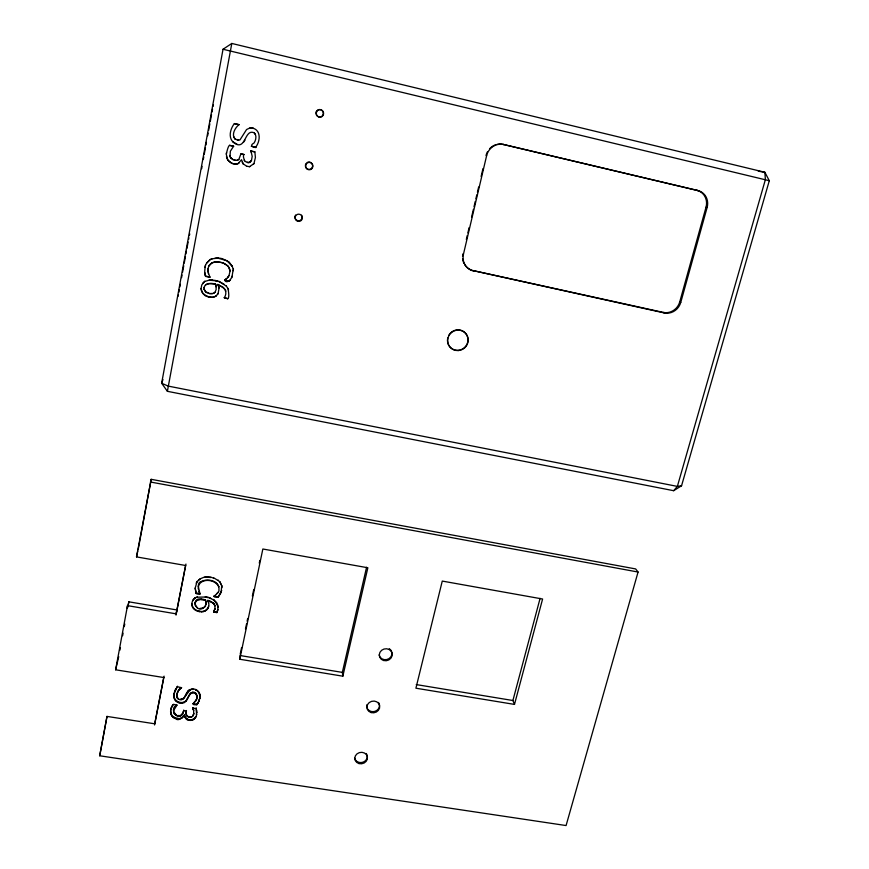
<?xml version="1.0" encoding="UTF-8"?>
<svg xmlns="http://www.w3.org/2000/svg" width="869" height="869" viewBox="0 0 869 869"><rect width="100%" height="100%" fill="white"/><g stroke="black" fill="none" stroke-linecap="round" stroke-linejoin="round"><path stroke-width="1.3" d="M183.728 710.06L183.402 711.917L183.478 711.342C179.296 724.116 167.684 708.528 176.983 705.085L173.659 710.484L173.746 709.908M229.774 155.432L230.003 156.692L230.361 151.206L233.652 146.209L229.688 145.395L233.652 146.209M206.127 602.13L205.996 604.824L205.497 599.914C186.4 593.516 198.241 619.325 206.051 604.324M204.182 287.487C204.682 282.925 211.569 282.675 215.631 284.228L216.207 289.268L215.164 292.114L213.513 293.396L209.494 293.581L205.855 292.049L204.204 289.507L204.28 287.194L204.204 289.507M239.757 659.245L262.851 549.002L367.859 567.772L342.831 676.191L239.757 659.245L239.877 656.758M205.008 267.348C206.616 259.994 203.14 274.517 205.681 276.418L209.972 277.33L207.865 271.237L208.593 266.425L211.917 262.796L215.653 261.699L223.018 262.753L228.275 266.196L230.068 270.976L228.982 275.647L227.624 277.667L228.982 275.647M208.397 273.768L208.028 268.304M196.144 583.175L197.176 581.242L195.167 588.15L196.166 593.527C205.095 597.633 192.929 583.327 201.977 581.187C207.919 578.504 218.684 580.59 218.988 588.4L218.901 589.41C220.302 593.94 208.364 597.34 218.108 597.296L221.084 592.604L221.747 585.478L221.997 587.64M198.414 585.88L198.208 588.932M193.244 715.372L193.776 713.34C193.483 720.52 182.827 716.599 186.498 710.494M197.057 695.591L196.991 696.167L195.427 693.386C187.856 689.899 188.953 702.967 182.197 703.108C177.765 703.738 173.137 699.86 173.887 695.243C173.572 700.457 179.622 704.031 184.206 702C188.855 699.958 188.769 689.595 195.492 692.821L197.057 695.591L196.872 698.089L196.937 697.525C198.089 701.663 187.682 705.041 196.807 704.781C199.425 701.283 201.293 696.08 198.892 692.006L199.957 696.742L200.022 696.178M198.827 692.571C188.606 680.481 186.954 702.565 178.482 699.252C173.909 696.232 179.622 686.999 181.567 687.661L178.503 690.649L176.939 694.146M177.026 693.581L176.787 696.373M193.7 713.927L193.635 710.006L192.701 707.572L193.57 710.581L193.635 710.006M221.725 590.42L218.108 597.296M217.489 294.406L218.195 293.32L216.381 295.786L213.122 297.361L208.962 297.22L205.247 295.742L202.651 293.309L201.065 288.595L201.804 284.869L204.878 281.198L202.553 283.413M220.976 583.968L219.824 581.698L221.704 585.956M217.38 611.461L217.804 609.527L216.859 612.602L213.633 612.058L214.98 608.604L213.633 612.058M217.674 604.705L217.989 607.496L216.75 602.662L213.437 599.414L217.619 605.193M217.761 610.016L218.032 607.007M218.814 586.456L218.771 586.933C215.849 579.221 200.902 577.537 198.349 586.347M216.859 612.602L217.424 610.961M214.925 609.104L214.98 605.878L213.807 603.531L207.908 600.327L208.853 604.129C209.592 615.839 189.344 613.079 192.082 602.304L193.222 599.512L195.406 597.514L192.527 600.816M218.021 592.278L216.805 593.603M219.781 582.165L218.184 580.09M233.24 270.737C234.141 262.927 230.926 283.261 232.24 276.103M214.98 605.878L214.534 604.661M215.306 595.461L214.1 596.112L218.152 596.818M214.491 605.15L213.807 603.531M213.752 604.02L212.775 602.521M214.046 596.601L214.154 595.862M212.72 603.01L211.449 601.652M226.537 152.64C225.549 158.853 227.645 145.199 229.742 145.319M213.383 599.903L209.299 597.557M218.13 580.568L213.698 577.776M196.796 712.45L196.731 713.036L196.253 707.942L196.535 714.611L196.6 714.025C196.839 720.412 187.487 723.008 184.858 717.066C185.119 711.396 179.97 723.214 175.56 718.565C169.39 716.806 169.564 708.811 173.029 704.607M198.621 701.859L199.827 697.774L199.761 698.35M199.49 693.864L199.555 693.288M211.395 602.141L209.831 600.924M199.294 700.175L199.349 699.599M199.87 695.254L199.935 694.679M195.655 717.207L195.721 716.621C193.765 720.988 186.792 720.879 184.934 716.48M207.865 608.333L208.647 605.986M196.709 711.342L196.774 710.766M197.795 703.39L198.686 701.283M208.756 602.847L207.908 600.327M211.058 598.676L208.386 597.231M213.644 578.243L210.743 577.07L204.91 576.853L200.272 578.797L197.111 581.719M195.004 718.218L195.069 717.631M197.936 691.463L198.002 690.898M207.213 609.299L207.919 607.833M196.807 704.781L197.86 702.815M195.351 701.489L196.372 699.295L196.307 699.86M196.481 694.548L196.546 693.983M206.235 610.266L207.267 608.8M194.178 719.087L194.254 718.5M195.427 693.386L195.492 692.821M205.508 606.388L203.607 607.746L199.783 608.506M193.124 719.825L193.19 719.228M206.072 602.619L205.497 599.914M191.951 720.282L192.016 719.695M192.386 716.534L193.309 714.785M193.124 709.213L193.2 708.637M195.612 689.997L195.677 689.432L196.926 690.04M204.823 611.179L206.301 609.766M173.8 695.819L174.702 691.083L177.526 686.217L174.028 693.907L174.115 693.332M190.354 717.338L191.213 716.621L191.147 717.207M203.194 611.722L204.878 610.679M205.442 600.403L204.791 599.74M208.332 597.72L205.225 597.025L207.354 597.003M204.845 577.32L207.68 576.734M190.648 720.466L190.724 719.88M193.906 692.81L193.972 692.245M189.475 717.283L188.606 716.469L188.53 717.055M192.451 692.767L192.516 692.202M192.799 689.508L192.864 688.943L191.614 689.041M189.203 720.368L189.279 719.782M204.726 600.229L203.911 599.577M191.234 693.169L191.299 692.593M201.347 611.895L203.248 611.222M190.235 693.962L190.311 693.397M187.346 719.771L187.422 719.184M187.747 716.686L186.705 714.948L186.629 715.535M189.42 695.146L189.496 694.57M194.786 603.282L196.818 600.588L201.51 599.284M187.107 716.186L187.183 715.6M190.409 689.91L190.485 689.345C185.249 690.757 186.292 699.914 180.187 699.263L180.111 699.838M188.475 691.029L188.551 690.464M186.118 713.949L186.194 713.362M186.303 711.483L186.227 712.069L186.422 711.07L183.652 710.646M188.312 697.372L188.377 696.808M199.283 611.711L199.349 611.211C195.644 610.679 192.006 607.789 191.93 603.836L191.864 604.324M185.857 718.598L185.933 718.011M189.388 690.388L189.464 689.823M184.858 717.066L184.554 714.796M187.704 691.811L187.78 691.235M200.196 594.222L198.708 591.137M187.193 699.556L187.259 698.98M183.424 716.773L184.326 714.752M186.433 693.766L186.509 693.19M185.803 701.413L185.879 700.838M182.045 718.098L183.5 716.186M184.13 702.576L184.206 702M182.838 713.764L182.914 713.177L180.274 715.926M185.412 695.841L185.488 695.265M197.296 607.779L195.188 605.356L194.852 602.793M181.132 715.621L181.219 715.035M183.652 698.828L183.728 698.252M195.329 598.002L197.23 596.71M181.1 718.598L182.121 717.512M181.838 715.154L181.925 714.568M184.478 697.655L184.554 697.09M200.272 578.797L198.512 580.09M179.981 718.935L181.176 718M182.197 703.108L182.284 702.532M182.664 699.556L182.751 698.98M178.666 719.065L180.057 718.348M179.231 716.034L179.318 715.448M181.491 699.882L181.578 699.317M196.166 593.527L195.167 588.15M177.993 715.926L178.069 715.339M180.002 703.032L180.089 702.456M177.146 718.945L177.233 718.348C173.746 717.924 170.498 715.002 170.639 711.32L170.552 711.907M167.391 391.311L231.806 43.45L764.861 172.268L769.293 180.719L681.557 485.76L673.66 490.703L167.391 391.311L161.645 383.24L223.029 49.261L231.806 43.45M175.56 718.565L175.636 717.968M178.482 699.252L177.059 696.721L176.983 697.296M179.883 689.03L179.959 688.465M176.765 715.654L173.713 711.798L173.626 712.384M178.59 702.673L178.666 702.098M177.341 698.089L177.428 697.514M178.503 690.649L178.59 690.084M177.233 702.043L177.319 701.468M175.81 715.263L175.896 714.676M201.662 168.749L202.042 166.327M174.995 707.399L175.082 706.823M176.049 701.196L176.135 700.62M177.504 692.397L177.58 691.833M174.376 714.09L174.463 713.503M174.158 717.946L174.245 717.349M175.125 700.153L175.212 699.588M172.953 717.11L173.04 716.523M174.158 708.919L174.245 708.333M173.876 713.297L173.963 712.721M174.387 698.85L174.473 698.274M171.953 716.089L172.04 715.502M170.824 709.636L170.737 710.212L171.932 706.356M171.16 714.85L171.247 714.264M174.615 691.648L174.702 691.083M173.93 697.438L174.017 696.862M175.419 689.812L175.505 689.247M170.693 713.46L170.78 712.873M171.182 708.55L171.269 707.974M253.411 163.926C257.061 161.656 246.318 168.749 249.979 166.457M178.188 296.177L178.395 294.949M176.211 613.46L176.809 609.94L128.884 601.826L127.515 606.942M164.089 676.147L154.791 723.812L106.996 716.414L99.707 755.78L566.077 825.55L638.063 572.041L635.652 568.934L151.184 479.319L136.52 556.899L185.673 565.502L185.955 564.068M185.673 565.502L176.244 613.862L127.504 605.639L127.167 608.213M254.867 151.869L250.956 151.065L254.867 151.869L255.41 157.539L254.139 162.807M251.217 146.296C264.589 148.621 245.264 147.752 254.041 143.005C255.834 140.376 257.072 135.575 254.248 132.859C244.156 128.21 246.199 151.771 233.88 142.766C227.819 137.975 230.22 128.84 234.38 123.572L238.986 124.647L234.38 123.572M178.895 292.18L179.372 289.54M179.861 286.9L180.35 284.261M181.567 277.656L182.045 275.017M182.533 272.377L183.75 265.773M184.228 263.133L185.445 256.54M185.933 253.9L186.422 251.26M186.9 248.621L188.117 242.017M203.292 159.505L203.78 156.865M204.258 154.226L205.475 147.621M205.964 144.982L206.442 142.342M207.658 135.749L208.147 133.109M208.625 130.469L209.842 123.865M210.331 121.225L211.536 114.632M212.025 111.992L212.514 109.353M99.707 755.78L106.996 716.414M163.817 677.538L115.62 669.793L127.504 605.639M227.7 298.762L224.343 297.567L227.7 298.762C230.557 297.426 226.603 283.5 228.58 290.05M138.214 549.349L151.184 479.319M119.933 650.131L120.422 647.514M122.594 635.771L123.083 633.153M124.289 626.625L124.767 624.018M127.917 607.051L128.884 601.826M229.058 281.371C232.588 277.081 227.026 284.543 224.734 280.448L226.136 278.906L224.789 280.166L229.123 281.078M188.606 239.377L188.899 237.834M136.52 556.899L137.78 550.903M115.62 669.793L118.727 656.66M238.986 124.647C235.249 127.624 230.872 134.728 235.303 139.333L239.953 139.952L246.568 129.524L249.99 127.906L252.922 128.091L249.99 127.906M244.135 160.211C246.796 164.198 241.712 156.355 244.004 154.508L240.941 153.813L238.823 159.462L237.074 160.33L234.521 160.211L235.912 160.417M245.384 161.612L249.121 162.557L251.478 160.374L252.184 156.409L250.978 150.978M222.323 258.658L229.188 262.036L232.153 266.262L226.972 260.743L217.934 258.147L212.351 258.745L210.092 259.744L206.713 262.981L210.179 259.483L212.351 258.745M154.725 723.758L163.752 677.44M176.266 613.318L185.521 565.849M175.994 615.1L176.244 613.862M154.563 724.974L154.791 723.812M230.068 270.976C229.655 262.156 212.351 258.299 208.593 266.425M176.983 705.085L173.485 704.314L171.845 706.942M225.712 291.311C227.189 288.345 208.549 279.883 223.376 287.422C226.918 291.224 226.157 294.852 224.278 297.882M181.567 687.661L177.45 686.782M200.304 593.505L196.231 593.049M213.057 106.442L213.35 104.997M192.636 708.148L196.188 708.528M227.548 287.997L226.114 285.662M251.478 160.374L250.511 161.786M240.202 654.183L241.593 647.59M245.46 629.102L246.568 623.823M247.122 621.183L247.665 618.543M252.368 596.091L253.748 589.497M259.277 563.09L259.831 560.451M224.734 280.448L224.854 279.872M224.017 284.196L218.706 281.263L226.049 285.966M342.831 676.191L342.332 672.389L366.577 567.24M249.121 162.557L250.533 161.677M251.445 152.651L250.935 151.195M466.327 239.453L467.25 235.521M467.87 232.903L469.097 227.645M471.563 217.152L473.42 209.288M474.029 206.659L475.267 201.412M475.886 198.795L476.809 194.852M477.429 192.234L478.656 186.987M481.122 176.494L482.968 168.619M473.692 271.063A14.219 13.806 -61.6 0 1 463.438 254.291L486.629 155.66A14.708 14.078 -75 0 1 503.77 144.547L697.937 190.572A14.415 13.317 -61.5 0 1 707.127 207.495L680.753 302.455A13.991 13.013 -53.9 0 1 664.264 312.938L473.171 270.617A14.186 13.774 -61.7 0 1 464.6 264.502M218.195 284.771L219.021 287.965L218.13 285.065M255.377 134.445L254.248 132.859M216.381 295.786C211.558 299.707 200.837 294.873 201.065 288.595M189.442 235.195L189.779 233.957M248.252 162.677L249.153 162.449M215.164 292.114L213.513 293.396M248.556 166.5L246.959 166.294M216.294 286.781L215.631 284.228M247.263 162.568L248.273 162.568M212.362 293.744L209.494 293.581M205.573 284.804L209.223 283.685L214.871 284.011M204.78 281.491L209.125 280.166L217.608 280.969M514.491 704.411L542.604 599.013L442.267 581.079L415.903 688.205L514.491 704.411L512.906 700.512L540.094 598.339M473.171 270.617L663.286 312.395A13.958 12.981 -54 0 0 679.732 301.934L706.019 207.213A14.382 13.285 -61.6 0 0 696.851 190.322L503.151 144.406A14.675 14.045 -75.1 0 0 497.035 144.384M211.982 280.166L215.403 280.383M217.934 258.147L221.269 258.365M206.844 292.679L205.855 292.049M209.125 280.166L212.058 279.872M214.969 258.202L218.01 257.887M205.084 291.278L204.302 289.203M242.147 162.025L243.233 164.002L241.528 159.722L237.943 163.73L235.227 164.187L231.784 163.383L227.808 160.07L226.374 154.66M218.119 293.624L219.097 287.661M205.681 276.418L204.802 272.54M244.004 154.508L240.898 153.911M162.97 379.536L161.645 383.24L168.141 386.086L677.364 486.401L681.557 485.76M238.997 163.155C234.424 165.946 227.178 161.851 226.451 156.702M238.823 159.462L237.074 160.33M244.982 140.202L243.45 142.375M232.175 159.157L230.589 157.604L233.229 159.7M205.605 265.154L206.8 262.72M236.955 144.167L232.577 141.625M238.649 140.3L237.15 140.083M230.296 279.785L231.371 277.884M235.303 139.333L233.718 136.726M255.595 147.306C260.189 141.669 261.395 130.556 252.901 128.145M194.232 702.293L195.416 700.914M673.66 490.703L677.364 486.401L765.383 179.611L764.861 172.268L758.3 171.215M226.07 279.188L227.689 277.374M197.165 597.199L205.225 597.025M189.54 716.697L190.42 716.751M177.233 718.348L178.742 718.478M199.349 611.211L201.402 611.396M207.626 577.201L210.7 577.537M201.445 599.773L203.857 600.066M192.929 703.586L196.872 704.205M239.931 655.508L342.332 672.389M416.262 684.576L512.906 700.512M213.676 611.559L216.913 612.102M150.391 482.002L638.063 572.041M205.768 276.136L210.059 277.037M223.029 49.261L769.293 180.719M503.151 144.406L503.77 144.547M696.851 190.322L697.937 190.572M706.019 207.213L707.127 207.495M215.327 280.676L218.64 281.556M214.795 284.304L215.555 284.521M486.629 155.66L486.053 155.508A14.675 14.045 -75.1 0 1 487.4 151.912M233.174 159.809L234.576 160.113M207.854 600.816L209.777 601.413M206.931 292.375L208.701 292.972M246.926 166.413L243.266 163.893M679.732 301.934L680.753 302.455M663.286 312.395L664.264 312.938M463.438 254.291L462.938 253.889A14.186 13.774 -61.7 0 0 462.58 256.333M230.057 156.594L230.535 157.713M232.197 265.99L232.925 268.543M464.013 263.448A14.186 13.774 -61.7 0 1 462.645 258.777M489.584 148.773A14.675 14.045 -75.1 0 1 495.841 144.71M448.676 335.477A10.395 10.113 -42.9 0 1 465.958 333.75A10.395 10.113 -42.9 0 1 459.788 350.066A10.395 10.113 -42.9 0 1 447.72 338.008M301.543 215.197A3.639 3.574 61.6 0 1 300.902 219.922A3.639 3.574 61.6 0 1 296.166 219.824A3.639 3.574 61.6 0 1 295.579 215.077M307.018 162.579A3.704 3.606 70.5 0 1 312.568 165.067A3.704 3.606 70.5 0 1 308.278 169.314A3.704 3.606 70.5 0 1 306.018 163.578M389.258 648.654A6.507 5.974 -14.7 0 1 388.997 658.648A6.507 5.974 -14.7 0 1 379.156 654.998M378.526 702.434A6.441 5.844 -13.6 0 1 374.235 711.548A6.441 5.844 -13.6 0 1 366.848 704.813M366.305 753.521A6.387 5.725 -12.7 0 1 363.275 762.091A6.387 5.725 -12.7 0 1 354.704 758.137M458.169 350.576A10.406 10.124 -42.8 0 0 466.675 334.75A10.406 10.124 -42.8 0 0 448.882 335.695A10.406 10.124 -42.8 0 0 458.169 350.576M316.218 111.96A3.78 3.639 74.8 0 0 320.346 117A3.78 3.639 74.8 0 0 322.432 110.874A3.78 3.639 74.8 0 0 316.218 111.96M316.49 112.068A3.802 3.661 74.8 0 0 320.639 117.119A3.802 3.661 74.8 0 0 322.736 110.971A3.802 3.661 74.8 0 0 316.49 112.068M305.801 164.806A3.726 3.628 70.5 0 0 309.918 169.748A3.726 3.628 70.5 0 0 311.993 163.709A3.726 3.628 70.5 0 0 305.801 164.806M295.308 216.555A3.661 3.595 61.5 0 0 299.403 221.378A3.661 3.595 61.5 0 0 301.445 215.447A3.661 3.595 61.5 0 0 295.308 216.555M358.962 763.569A6.398 5.735 -12.7 0 0 367.391 756.78A6.398 5.735 -12.7 0 0 357.029 753.836A6.398 5.735 -12.7 0 0 358.962 763.569M371.117 712.569A6.452 5.855 -13.6 0 0 379.644 705.671A6.452 5.855 -13.6 0 0 369.184 702.608A6.452 5.855 -13.6 0 0 371.117 712.569M383.522 660.494A6.518 5.985 -14.7 0 0 392.147 653.488A6.518 5.985 -14.7 0 0 381.6 650.305A6.518 5.985 -14.7 0 0 383.522 660.494"/></g></svg>
